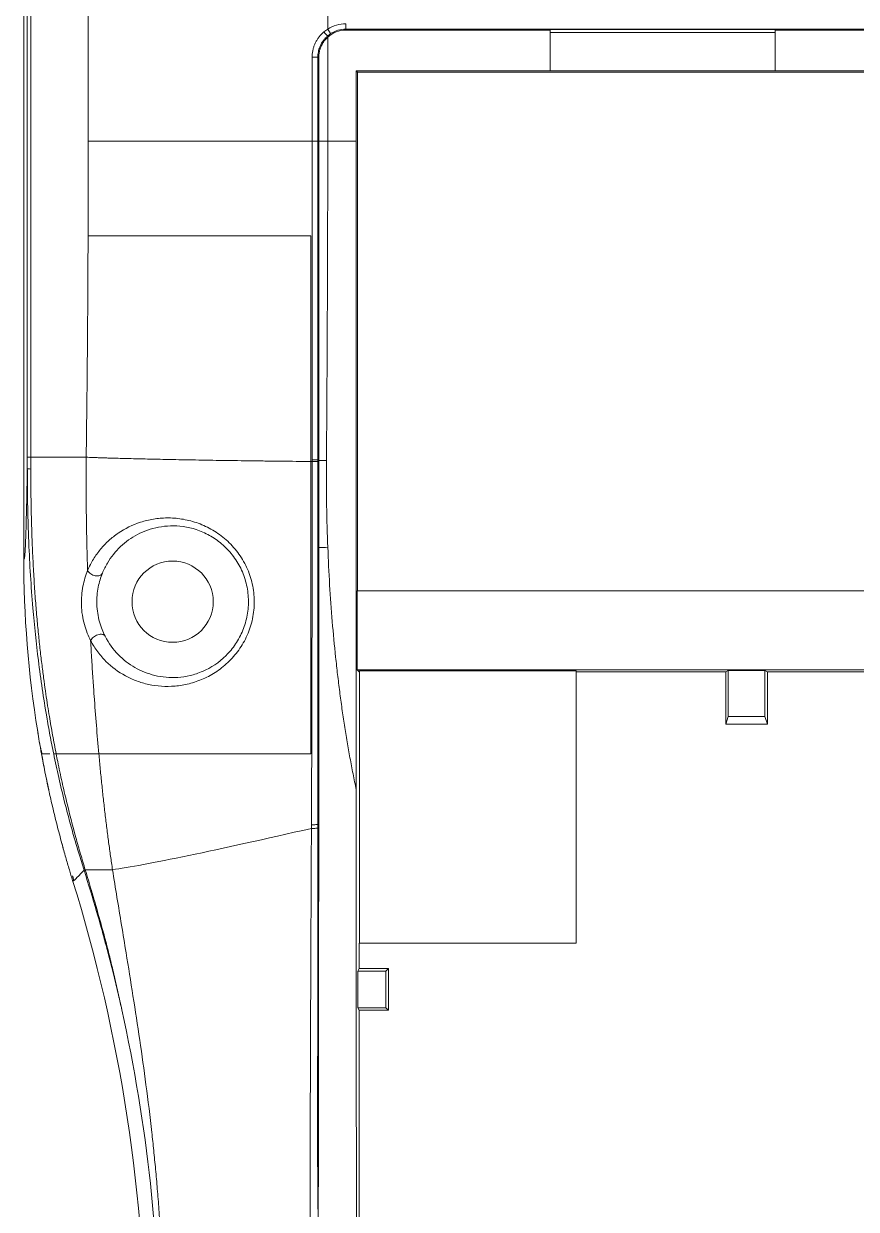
# Model space of a CAD drawing. Header units: millimetres. Extents: x -2408 to -1447, y -915 to -594.
# Drawn here: x -2148.19 to -2117.44, y -779.26 to -735.5 of the extents above; entities that cross this region are included whole.
import ezdxf

# ---------------------------------------------------------------- set-up
doc = ezdxf.new("R2010")
doc.units = ezdxf.units.MM
doc.layers.add('4', color=7, linetype='CONTINUOUS', true_color=0xffffff)

msp = doc.modelspace()

# ---------------------------------------------------------------- linework, layer by layer
at = {"layer": '4', "color": 7, "linetype": 'Continuous', "lineweight": 5}
for p, q in [((-2148.191, -739.832, 35), (-2148.191, -686.697, 35)), ((-2148.057, -739.832, 35), (-2148.057, -686.815, 35)), ((-2145.806, -739.832, 35), (-2145.806, -705.732, 35)), ((-2136.962, -735.693, 35), (-2136.962, -718.158, 35)), ((-2136.962, -735.693, 35), (-2136.854, -735.861, 35)), ((-2136.291, -735.495, 35), (-2136.291, -735.695, 35)), ((-2085.091, -735.695, 35), (-2136.291, -735.695, 35)), ((-2136.291, -735.695, 35), (-2136.291, -735.732, 35)), ((-2136.962, -739.832, 35), (-2136.962, -735.991, 35)), ((-2128.75, -735.732, 35), (-2136.291, -735.732, 35)), ((-2128.741, -735.714, 35), (-2128.75, -735.732, 35)), ((-2128.75, -737.232, 35), (-2128.75, -735.732, 35)), ((-2120.432, -735.814, 35), (-2128.75, -735.814, 35)), ((-2120.441, -735.714, 35), (-2128.741, -735.714, 35)), ((-2120.432, -735.732, 35), (-2120.441, -735.714, 35)), ((-2120.17, -735.732, 35), (-2120.432, -735.732, 35)), ((-2120.432, -735.732, 35), (-2120.432, -737.232, 35)), ((-2101.212, -735.732, 35), (-2120.17, -735.732, 35)), ((-2137.539, -739.832, 35), (-2137.539, -736.732, 35)), ((-2137.327, -736.732, 35), (-2137.291, -736.732, 35)), ((-2137.327, -739.832, 35), (-2137.327, -736.732, 35)), ((-2137.291, -739.832, 35), (-2137.291, -736.732, 35)), ((-2135.914, -739.832, 35), (-2135.914, -737.232, 35)), ((-2135.914, -737.232, 35), (-2135.865, -737.281, 35)), ((-2135.914, -737.232, 35), (-2128.75, -737.232, 35)), ((-2135.865, -737.281, 35), (-2135.865, -756.432, 35)), ((-2085.517, -737.281, 35), (-2135.865, -737.281, 35)), ((-2128.756, -737.238, 35), (-2128.75, -737.232, 35)), ((-2120.426, -737.238, 35), (-2128.756, -737.238, 35)), ((-2120.432, -737.232, 35), (-2100.85, -737.232, 35)), ((-2120.432, -737.232, 35), (-2120.426, -737.238, 35)), ((-2148.191, -743.332, 35), (-2148.191, -739.832, 35)), ((-2148.057, -739.832, 35), (-2148.057, -739.832, 35)), ((-2148.057, -743.332, 35), (-2148.057, -739.832, 35)), ((-2147.928, -739.832, 35), (-2147.928, -739.832, 35)), ((-2145.806, -739.832, 35), (-2137.539, -739.832, 35)), ((-2137.539, -739.832, 35), (-2137.327, -739.832, 35)), ((-2137.327, -739.832, 35), (-2137.291, -739.832, 35)), ((-2137.291, -739.832, 35), (-2136.962, -739.832, 35)), ((-2135.914, -739.832, 35), (-2136.962, -739.832, 35)), ((-2148.191, -755.179, 35), (-2148.191, -743.332, 35)), ((-2137.327, -751.598, 35), (-2137.291, -751.622, 35)), ((-2135.879, -759.344, 35), (-2135.879, -756.432, 35)), ((-2085.503, -756.432, 35), (-2135.879, -756.432, 35)), ((-2135.879, -759.344, 35), (-2085.503, -759.344, 35)), ((-2135.795, -759.428, 35), (-2135.879, -759.344, 35)), ((-2135.795, -769.432, 35), (-2135.795, -759.428, 35)), ((-2135.795, -759.428, 35), (-2135.791, -759.428, 35)), ((-2135.791, -759.428, 35), (-2135.791, -759.379, 35)), ((-2127.791, -759.379, 35), (-2135.791, -759.379, 35)), ((-2127.791, -759.417, 35), (-2127.791, -759.379, 35)), ((-2127.791, -759.417, 35), (-2127.791, -769.432, 35)), ((-2122.261, -759.417, 35), (-2127.791, -759.417, 35)), ((-2122.261, -759.417, 35), (-2122.169, -759.371, 35)), ((-2122.261, -759.417, 35), (-2122.261, -761.35, 35)), ((-2122.169, -759.371, 35), (-2122.169, -761.072, 35)), ((-2122.169, -759.371, 35), (-2120.813, -759.371, 35)), ((-2120.721, -759.417, 35), (-2120.813, -759.371, 35)), ((-2120.813, -761.072, 35), (-2120.813, -759.371, 35)), ((-2120.721, -759.417, 35), (-2120.721, -761.35, 35)), ((-2116.691, -759.417, 35), (-2120.721, -759.417, 35)), ((-2122.261, -761.35, 35), (-2122.169, -761.072, 35)), ((-2122.169, -761.072, 35), (-2120.813, -761.072, 35)), ((-2120.721, -761.35, 35), (-2120.813, -761.072, 35)), ((-2122.261, -761.35, 35), (-2120.721, -761.35, 35)), ((-2137.328, -765.05, 35), (-2137.294, -765.056, 35)), ((-2135.806, -770.372, 35), (-2135.806, -769.432, 35)), ((-2135.806, -769.432, 35), (-2127.791, -769.432, 35)), ((-2135.806, -770.372, 35), (-2135.852, -770.465, 35)), ((-2134.813, -770.465, 35), (-2135.852, -770.465, 35)), ((-2135.852, -771.82, 35), (-2135.852, -770.465, 35)), ((-2135.806, -770.372, 35), (-2134.721, -770.372, 35)), ((-2134.721, -770.372, 35), (-2134.813, -770.465, 35)), ((-2134.813, -771.82, 35), (-2134.813, -770.465, 35)), ((-2134.721, -771.913, 35), (-2134.721, -770.372, 35)), ((-2135.852, -771.82, 35), (-2134.813, -771.82, 35)), ((-2135.806, -771.913, 35), (-2135.852, -771.82, 35)), ((-2135.806, -796.172, 35), (-2135.806, -771.913, 35)), ((-2135.806, -771.913, 35), (-2134.721, -771.913, 35)), ((-2134.721, -771.913, 35), (-2134.813, -771.82, 35))]:
    msp.add_line(p, q, dxfattribs=at)
at = {"layer": '4', "color": 7, "linetype": 'Continuous', "lineweight": 5, "extrusion": (0, 0, -1)}
msp.add_circle((2142.691, -756.832, -35), 1.5, dxfattribs=at)
for centre, radius, start, end in [((2136.291, -736.732, -35), 1.237, 57.1289, 90), ((2136.291, -736.732, -35), 1.037, 57.1289, 90), ((2203.259, -784.832, -35), 59.568, 162.70001, 180)]:
    msp.add_arc(centre, radius, start, end, dxfattribs=at)
at = {"layer": '4', "color": 7, "linetype": 'Continuous', "lineweight": 5}
msp.add_arc((-2136.291, -736.732, 35), 1, 90, 132.1608, dxfattribs=at)
for centre, major_axis, ratio, start_param, end_param in [((-2137.1, -735.797, 35), (-0.131, 0.151), 0.01066, 1.561558, 3.124136), ((-2137.527, -736.732, 35), (-0.2, 0), 0.000004, 1.513075, 3.119496), ((-2137.527, -751.598, 35), (-0.2, 0), 0.01568, 1.518088, 3.124137), ((-2145.057, -751.918, 35), (-3, 0.001), 0.01904, 0.017456, 0.294921), ((-2135.707, -764.422, 35), (-9.727, -2.321), 0.033209, 0.322254, 1.370735), ((-2137.528, -765.185, 35), (-0.2, 0), 0.079184, 1.383967, 3.124072), ((-2137.528, -765.05, 35), (-0.2, 0), 0.077605, 1.386932, 3.124091)]:
    msp.add_ellipse(centre, major_axis=major_axis, ratio=ratio, start_param=start_param, end_param=end_param, dxfattribs=at)
for points, degree in [([(-2147.928, -739.832, 35), (-2147.928, -722.16, 35), (-2147.928, -704.487, 35), (-2147.928, -686.815, 35)], 3), ([(-2137.103, -735.797, 35), (-2137.081, -735.778, 35), (-2137.035, -735.742, 35), (-2136.987, -735.709, 35), (-2136.962, -735.693, 35)], 3), ([(-2137.539, -736.732, 35), (-2137.539, -736.693, 35), (-2137.535, -736.614, 35), (-2137.518, -736.499, 35), (-2137.49, -736.384, 35), (-2137.45, -736.272, 35), (-2137.4, -736.164, 35), (-2137.34, -736.062, 35), (-2137.27, -735.966, 35), (-2137.191, -735.877, 35), (-2137.133, -735.823, 35), (-2137.103, -735.797, 35)], 3), ([(-2137.327, -736.732, 35), (-2137.327, -736.699, 35), (-2137.324, -736.633, 35), (-2137.31, -736.536, 35), (-2137.287, -736.44, 35), (-2137.255, -736.347, 35), (-2137.214, -736.256, 35), (-2137.164, -736.17, 35), (-2137.106, -736.09, 35), (-2137.042, -736.015, 35), (-2136.994, -735.97, 35), (-2136.969, -735.948, 35)], 3), ([(-2136.962, -735.991, 35), (-2136.997, -736.023, 35), (-2137.061, -736.089, 35), (-2137.142, -736.201, 35), (-2137.207, -736.324, 35), (-2137.255, -736.455, 35), (-2137.284, -736.591, 35), (-2137.291, -736.684, 35), (-2137.291, -736.732, 35)], 3), ([(-2136.969, -735.948, 35), (-2136.977, -735.96, 35), (-2136.985, -735.978, 35), (-2136.969, -735.98, 35), (-2136.965, -735.988, 35), (-2136.962, -735.991, 35)], 3), ([(-2136.969, -735.948, 35), (-2136.951, -735.933, 35), (-2136.913, -735.902, 35), (-2136.874, -735.874, 35), (-2136.854, -735.861, 35)], 3), ([(-2147.928, -743.332, 35), (-2147.928, -742.165, 35), (-2147.928, -740.999, 35), (-2147.928, -739.832, 35)], 3), ([(-2137.538, -751.601, 35), (-2137.538, -750.282, 35), (-2137.539, -747.651, 35), (-2137.539, -743.72, 35), (-2137.539, -741.125, 35), (-2137.539, -739.832, 35)], 3), ([(-2137.327, -751.598, 35), (-2137.327, -750.279, 35), (-2137.327, -747.649, 35), (-2137.327, -743.719, 35), (-2137.327, -741.124, 35), (-2137.327, -739.832, 35)], 3), ([(-2137.291, -739.832, 35), (-2137.291, -743.762, 35), (-2137.291, -747.692, 35), (-2137.291, -751.622, 35)], 3), ([(-2137.01, -751.624, 35), (-2136.999, -750.314, 35), (-2136.983, -747.694, 35), (-2136.966, -743.763, 35), (-2136.962, -741.143, 35), (-2136.962, -739.832, 35)], 3), ([(-2135.91, -763.774, 35), (-2135.913, -755.795, 35), (-2135.914, -747.815, 35), (-2135.914, -739.832, 35)], 3), ([(-2148.057, -751.501, 35), (-2148.057, -748.778, 35), (-2148.057, -746.055, 35), (-2148.057, -743.332, 35)], 3), ([(-2147.928, -743.332, 35), (-2147.928, -746.055, 35), (-2147.928, -748.778, 35), (-2147.928, -751.501, 35)], 3), ([(-2137.591, -743.332, 35), (-2137.591, -746.107, 35), (-2137.591, -748.882, 35), (-2137.591, -751.657, 35)], 3), ([(-2148.057, -751.501, 35), (-2148.052, -751.501, 35), (-2148.008, -751.501, 35), (-2147.928, -751.501, 35)], 3), ([(-2148.057, -751.918, 35), (-2148.057, -751.849, 35), (-2148.057, -751.71, 35), (-2148.057, -751.57, 35), (-2148.057, -751.501, 35)], 3), ([(-2147.928, -751.501, 35), (-2147.402, -751.501, 35), (-2146.716, -751.501, 35), (-2145.881, -751.501, 35)], 3), ([(-2147.928, -751.934, 35), (-2147.928, -751.79, 35), (-2147.928, -751.645, 35), (-2147.928, -751.501, 35)], 3), ([(-2137.538, -751.657, 35), (-2137.538, -751.638, 35), (-2137.538, -751.62, 35), (-2137.538, -751.601, 35)], 3), ([(-2137.328, -765.05, 35), (-2137.328, -764.589, 35), (-2137.327, -763.628, 35), (-2137.327, -762.072, 35), (-2137.327, -760.359, 35), (-2137.327, -758.442, 35), (-2137.327, -756.355, 35), (-2137.327, -754.125, 35), (-2137.327, -752.5, 35), (-2137.327, -751.654, 35)], 3), ([(-2137.327, -751.654, 35), (-2137.327, -751.635, 35), (-2137.327, -751.617, 35), (-2137.327, -751.598, 35)], 3), ([(-2136.96, -754.825, 35), (-2136.98, -754.334, 35), (-2137.008, -753.292, 35), (-2137.015, -752.196, 35), (-2137.01, -751.624, 35)], 3), ([(-2148.057, -751.918, 35), (-2148.064, -752.317, 35), (-2148.078, -753.054, 35), (-2148.1, -753.974, 35), (-2148.122, -754.671, 35), (-2148.145, -755.121, 35), (-2148.168, -755.307, 35), (-2148.183, -755.25, 35), (-2148.191, -755.179, 35)], 3), ([(-2136.96, -754.825, 35), (-2137.071, -754.828, 35), (-2137.181, -754.83, 35), (-2137.291, -754.832, 35)], 3), ([(-2148.191, -755.179, 35), (-2148.191, -757.34, 35), (-2148.02, -759.488, 35), (-2147.675, -761.622, 35)], 3), ([(-2147.676, -761.599, 35), (-2147.617, -762.06, 35), (-2147.512, -762.446, 35)], 2), ([(-2147.267, -763.775, 35), (-2147.363, -763.334, 35), (-2147.452, -762.891, 35), (-2147.533, -762.447, 35)], 3), ([(-2146.993, -762.447, 35), (-2147.036, -762.447, 35), (-2147.067, -762.447, 35), (-2147.084, -762.447, 35)], 3), ([(-2145.416, -762.447, 35), (-2146.044, -762.447, 35), (-2146.572, -762.447, 35), (-2146.993, -762.447, 35)], 3), ([(-2135.904, -779.706, 35), (-2135.905, -777.937, 35), (-2135.907, -774.397, 35), (-2135.909, -769.086, 35), (-2135.91, -765.545, 35), (-2135.91, -763.774, 35)], 3), ([(-2137.565, -765.2, 35), (-2137.565, -765.178, 35), (-2137.564, -765.133, 35), (-2137.564, -765.087, 35), (-2137.564, -765.065, 35)], 3), ([(-2137.329, -765.337, 35), (-2137.329, -765.187, 35)], 1), ([(-2137.328, -765.185, 35), (-2137.328, -765.162, 35), (-2137.328, -765.117, 35), (-2137.328, -765.072, 35), (-2137.328, -765.05, 35)], 3), ([(-2137.294, -765.056, 35), (-2137.294, -765.667, 35), (-2137.296, -766.885, 35), (-2137.298, -768.711, 35), (-2137.3, -770.536, 35), (-2137.302, -772.365, 35), (-2137.305, -774.199, 35), (-2137.307, -776.035, 35), (-2137.309, -777.873, 35), (-2137.31, -779.094, 35), (-2137.31, -779.706, 35)], 3), ([(-2146.739, -765.91, 35), (-2146.762, -765.828, 35), (-2146.785, -765.744, 35), (-2146.807, -765.661, 35)], 3), ([(-2145.962, -766.745, 35), (-2145.951, -766.741, 35), (-2145.936, -766.736, 35), (-2145.918, -766.73, 35)], 3), ([(-2145.918, -766.73, 35), (-2145.643, -766.729, 35), (-2145.305, -766.728, 35), (-2144.909, -766.726, 35)], 3), ([(-2146.388, -766.95, 35), (-2146.34, -767.122, 35)], 1), ([(-2143.157, -784.802, 35), (-2143.16, -780.467, 35), (-2143.633, -776.132, 35), (-2144.566, -771.898, 35)], 3)]:
    msp.add_open_spline(points, degree=degree, dxfattribs=at)
for points, knots in [([(-2145.813, -743.332, 35), (-2145.811, -742.749, 35), (-2145.807, -741.582, 35), (-2145.807, -740.415, 35), (-2145.806, -739.832, 35)], [0, 0, 0, 0, 0.500043, 1, 1, 1, 1]), ([(-2145.881, -751.501, 35), (-2145.873, -750.823, 35), (-2145.856, -749.466, 35), (-2145.837, -747.427, 35), (-2145.822, -745.382, 35), (-2145.816, -744.016, 35), (-2145.813, -743.332, 35)], [0, 0, 0, 0, 0.248902, 0.498532, 0.748896, 1, 1, 1, 1]), ([(-2145.813, -743.332, 35), (-2145.412, -743.332, 35), (-2144.922, -743.332, 35), (-2144.059, -743.332, 35), (-2143.748, -743.332, 35), (-2143.095, -743.332, 35), (-2142.753, -743.332, 35), (-2142.04, -743.332, 35), (-2141.669, -743.332, 35), (-2140.895, -743.332, 35), (-2140.495, -743.332, 35), (-2139.284, -743.332, 35), (-2138.45, -743.332, 35), (-2137.591, -743.332, 35)], [0, 0, 0, 0, 0.25, 0.25, 0.375, 0.375, 0.5, 0.5, 0.625, 0.625, 0.75, 0.75, 1, 1, 1, 1]), ([(-2145.831, -755.683, 35), (-2145.837, -755.493, 35), (-2145.849, -755.096, 35), (-2145.864, -754.475, 35), (-2145.876, -753.803, 35), (-2145.883, -753.08, 35), (-2145.885, -752.308, 35), (-2145.881, -751.775, 35), (-2145.879, -751.501, 35)], [0, 0, 0, 0, 0.136551, 0.285148, 0.445793, 0.618484, 0.803221, 1, 1, 1, 1]), ([(-2137.591, -751.657, 35), (-2137.591, -753.456, 35), (-2137.591, -755.255, 35), (-2137.591, -758.852, 35), (-2137.591, -760.65, 35), (-2137.591, -762.447, 35)], [0, 0, 0, 0, 0.5, 0.5, 1, 1, 1, 1]), ([(-2137.564, -765.065, 35), (-2137.563, -764.782, 35), (-2137.56, -764.211, 35), (-2137.557, -763.342, 35), (-2137.553, -762.251, 35), (-2137.549, -760.935, 35), (-2137.544, -758.712, 35), (-2137.54, -756.312, 35), (-2137.538, -753.731, 35), (-2137.538, -752.352, 35), (-2137.538, -751.657, 35)], [0, 0, 0, 0, 0.063312, 0.128162, 0.194547, 0.307681, 0.422802, 0.691789, 0.844541, 1, 1, 1, 1]), ([(-2137.291, -751.622, 35), (-2137.291, -752.045, 35), (-2137.291, -752.469, 35), (-2137.291, -753.216, 35), (-2137.291, -753.539, 35), (-2137.291, -754.185, 35), (-2137.291, -754.509, 35), (-2137.291, -754.832, 35)], [0, 0, 0, 0, 0.395649, 0.395649, 0.697824, 0.697824, 1, 1, 1, 1]), ([(-2147.084, -762.447, 35), (-2147.131, -762.216, 35), (-2147.222, -761.761, 35), (-2147.426, -760.617, 35), (-2147.657, -759.056, 35), (-2147.839, -757.313, 35), (-2147.945, -755.861, 35), (-2147.997, -754.836, 35), (-2148.027, -753.986, 35), (-2148.044, -753.308, 35), (-2148.055, -752.617, 35), (-2148.056, -752.153, 35), (-2148.057, -751.918, 35)], [0, 0, 0, 0, 0.066712, 0.131423, 0.329208, 0.51351, 0.627717, 0.741383, 0.804372, 0.868428, 0.933609, 1, 1, 1, 1]), ([(-2146.993, -762.447, 35), (-2147.037, -762.217, 35), (-2147.125, -761.758, 35), (-2147.227, -761.167, 35), (-2147.309, -760.66, 35), (-2147.374, -760.227, 35), (-2147.442, -759.754, 35), (-2147.509, -759.24, 35), (-2147.575, -758.687, 35), (-2147.64, -758.093, 35), (-2147.701, -757.46, 35), (-2147.757, -756.788, 35), (-2147.807, -756.075, 35), (-2147.849, -755.323, 35), (-2147.884, -754.531, 35), (-2147.909, -753.7, 35), (-2147.925, -752.83, 35), (-2147.927, -752.237, 35), (-2147.928, -751.934, 35)], [0, 0, 0, 0, 0.06634, 0.132661, 0.170367, 0.211839, 0.257074, 0.306065, 0.358797, 0.415248, 0.475403, 0.53926, 0.606816, 0.67807, 0.753019, 0.831661, 0.91399, 1, 1, 1, 1]), ([(-2145.719, -758.269, 35), (-2145.64, -758.421, 35), (-2145.552, -758.557, 35), (-2145.363, -758.812, 35), (-2145.261, -758.928, 35), (-2144.939, -759.247, 35), (-2144.701, -759.424, 35), (-2144.304, -759.639, 35), (-2144.165, -759.703, 35), (-2143.879, -759.809, 35), (-2143.731, -759.853, 35), (-2143.425, -759.919, 35), (-2143.267, -759.942, 35), (-2142.941, -759.963, 35), (-2142.772, -759.962, 35), (-2142.43, -759.932, 35), (-2142.257, -759.904, 35), (-2141.91, -759.816, 35), (-2141.734, -759.756, 35), (-2141.389, -759.604, 35), (-2141.222, -759.512, 35), (-2140.899, -759.295, 35), (-2140.743, -759.169, 35), (-2140.452, -758.881, 35), (-2140.321, -758.724, 35), (-2140.088, -758.38, 35), (-2139.986, -758.192, 35), (-2139.824, -757.799, 35), (-2139.764, -757.596, 35), (-2139.686, -757.173, 35), (-2139.67, -756.954, 35), (-2139.684, -756.52, 35), (-2139.715, -756.304, 35), (-2139.822, -755.884, 35), (-2139.897, -755.683, 35), (-2140.088, -755.299, 35), (-2140.205, -755.116, 35), (-2140.467, -754.785, 35), (-2140.614, -754.634, 35), (-2140.933, -754.365, 35), (-2141.101, -754.25, 35), (-2141.45, -754.055, 35), (-2141.633, -753.975, 35), (-2141.997, -753.852, 35), (-2142.179, -753.808, 35), (-2142.542, -753.751, 35), (-2142.721, -753.739, 35), (-2143.068, -753.742, 35), (-2143.236, -753.757, 35), (-2143.563, -753.811, 35), (-2143.723, -753.85, 35), (-2144.176, -753.996, 35), (-2144.448, -754.132, 35), (-2144.82, -754.384, 35), (-2144.937, -754.477, 35), (-2145.156, -754.675, 35), (-2145.258, -754.781, 35), (-2145.447, -755.009, 35), (-2145.535, -755.13, 35), (-2145.695, -755.391, 35), (-2145.767, -755.532, 35), (-2145.831, -755.683, 35)], [0, 0, 0, 0, 0.03125, 0.03125, 0.0625, 0.0625, 0.125, 0.125, 0.15625, 0.15625, 0.1875, 0.1875, 0.21875, 0.21875, 0.25, 0.25, 0.28125, 0.28125, 0.3125, 0.3125, 0.34375, 0.34375, 0.375, 0.375, 0.40625, 0.40625, 0.4375, 0.4375, 0.46875, 0.46875, 0.5, 0.5, 0.53125, 0.53125, 0.5625, 0.5625, 0.59375, 0.59375, 0.625, 0.625, 0.65625, 0.65625, 0.6875, 0.6875, 0.71875, 0.71875, 0.75, 0.75, 0.78125, 0.78125, 0.8125, 0.8125, 0.875, 0.875, 0.90625, 0.90625, 0.9375, 0.9375, 0.96875, 0.96875, 1, 1, 1, 1]), ([(-2145.286, -755.781, 35), (-2145.232, -755.647, 35), (-2145.169, -755.522, 35), (-2145.033, -755.292, 35), (-2144.958, -755.185, 35), (-2144.717, -754.882, 35), (-2144.53, -754.705, 35), (-2144.108, -754.403, 35), (-2143.875, -754.28, 35), (-2143.486, -754.144, 35), (-2143.349, -754.107, 35), (-2143.066, -754.054, 35), (-2142.92, -754.037, 35), (-2142.466, -754.025, 35), (-2142.14, -754.066, 35), (-2141.655, -754.225, 35), (-2141.491, -754.296, 35), (-2141.177, -754.47, 35), (-2141.026, -754.573, 35), (-2140.738, -754.816, 35), (-2140.605, -754.954, 35), (-2140.369, -755.256, 35), (-2140.263, -755.423, 35), (-2140.091, -755.774, 35), (-2140.024, -755.958, 35), (-2139.927, -756.341, 35), (-2139.899, -756.539, 35), (-2139.886, -756.935, 35), (-2139.9, -757.135, 35), (-2139.97, -757.52, 35), (-2140.024, -757.706, 35), (-2140.169, -758.064, 35), (-2140.261, -758.236, 35), (-2140.47, -758.548, 35), (-2140.588, -758.69, 35), (-2140.981, -759.08, 35), (-2141.274, -759.27, 35), (-2141.735, -759.469, 35), (-2141.89, -759.52, 35), (-2142.196, -759.592, 35), (-2142.347, -759.615, 35), (-2142.646, -759.636, 35), (-2142.793, -759.634, 35), (-2143.076, -759.609, 35), (-2143.212, -759.587, 35), (-2143.476, -759.523, 35), (-2143.603, -759.483, 35), (-2143.849, -759.385, 35), (-2143.969, -759.327, 35), (-2144.309, -759.132, 35), (-2144.513, -758.975, 35), (-2144.881, -758.597, 35), (-2145.046, -758.376, 35), (-2145.184, -758.107, 35)], [0, 0, 0, 0, 0.03125, 0.03125, 0.0625, 0.0625, 0.125, 0.125, 0.1875, 0.1875, 0.21875, 0.21875, 0.25, 0.25, 0.3125, 0.3125, 0.34375, 0.34375, 0.375, 0.375, 0.40625, 0.40625, 0.4375, 0.4375, 0.46875, 0.46875, 0.5, 0.5, 0.53125, 0.53125, 0.5625, 0.5625, 0.59375, 0.59375, 0.625, 0.625, 0.6875, 0.6875, 0.71875, 0.71875, 0.75, 0.75, 0.78125, 0.78125, 0.8125, 0.8125, 0.84375, 0.84375, 0.875, 0.875, 0.9375, 0.9375, 1, 1, 1, 1]), ([(-2137.291, -754.832, 35), (-2137.291, -755.972, 35), (-2137.291, -757.112, 35), (-2137.291, -759.386, 35), (-2137.292, -760.521, 35), (-2137.292, -762.789, 35), (-2137.293, -763.922, 35), (-2137.294, -765.056, 35)], [0, 0, 0, 0, 0.334472, 0.334472, 0.667232, 0.667232, 1, 1, 1, 1]), ([(-2135.91, -763.774, 35), (-2135.95, -763.58, 35), (-2136.031, -763.19, 35), (-2136.142, -762.599, 35), (-2136.247, -762, 35), (-2136.345, -761.392, 35), (-2136.437, -760.776, 35), (-2136.522, -760.151, 35), (-2136.6, -759.518, 35), (-2136.697, -758.656, 35), (-2136.8, -757.555, 35), (-2136.898, -756.204, 35), (-2136.939, -755.289, 35), (-2136.96, -754.825, 35)], [0, 0, 0, 0, 0.065848, 0.132484, 0.199919, 0.268165, 0.337233, 0.407135, 0.47788, 0.549478, 0.695469, 0.845618, 1, 1, 1, 1]), ([(-2145.831, -755.683, 35), (-2145.902, -755.858, 35), (-2145.962, -756.05, 35), (-2146.024, -756.371, 35), (-2146.04, -756.481, 35), (-2146.06, -756.713, 35), (-2146.063, -756.835, 35), (-2146.055, -757.08, 35), (-2146.044, -757.202, 35), (-2146.006, -757.445, 35), (-2145.981, -757.561, 35), (-2145.92, -757.784, 35), (-2145.884, -757.89, 35), (-2145.806, -758.088, 35), (-2145.764, -758.181, 35), (-2145.719, -758.269, 35)], [0, 0, 0, 0, 0.25, 0.25, 0.375, 0.375, 0.5, 0.5, 0.625, 0.625, 0.75, 0.75, 0.875, 0.875, 1, 1, 1, 1]), ([(-2145.831, -755.683, 35), (-2145.808, -755.727, 35), (-2145.768, -755.77, 35), (-2145.667, -755.838, 35), (-2145.606, -755.862, 35), (-2145.486, -755.884, 35), (-2145.427, -755.88, 35), (-2145.335, -755.848, 35), (-2145.301, -755.818, 35), (-2145.286, -755.781, 35)], [0, 0, 0, 0, 0.25, 0.25, 0.5, 0.5, 0.75, 0.75, 1, 1, 1, 1]), ([(-2145.184, -758.107, 35), (-2145.224, -758.029, 35), (-2145.261, -757.947, 35), (-2145.33, -757.771, 35), (-2145.363, -757.676, 35), (-2145.418, -757.475, 35), (-2145.441, -757.37, 35), (-2145.475, -757.148, 35), (-2145.486, -757.036, 35), (-2145.493, -756.813, 35), (-2145.49, -756.701, 35), (-2145.472, -756.491, 35), (-2145.458, -756.391, 35), (-2145.401, -756.102, 35), (-2145.348, -755.934, 35), (-2145.286, -755.781, 35)], [0, 0, 0, 0, 0.125, 0.125, 0.25, 0.25, 0.375, 0.375, 0.5, 0.5, 0.625, 0.625, 0.75, 0.75, 1, 1, 1, 1]), ([(-2145.184, -758.107, 35), (-2145.201, -758.073, 35), (-2145.237, -758.049, 35), (-2145.333, -758.029, 35), (-2145.393, -758.033, 35), (-2145.512, -758.069, 35), (-2145.571, -758.101, 35), (-2145.666, -758.179, 35), (-2145.702, -758.225, 35), (-2145.719, -758.269, 35)], [0, 0, 0, 0, 0.25, 0.25, 0.5, 0.5, 0.75, 0.75, 1, 1, 1, 1]), ([(-2145.416, -762.447, 35), (-2145.447, -762.098, 35), (-2145.51, -761.392, 35), (-2145.58, -760.462, 35), (-2145.636, -759.654, 35), (-2145.679, -758.97, 35), (-2145.706, -758.505, 35), (-2145.719, -758.269, 35)], [0, 0, 0, 0, 0.251949, 0.510409, 0.668045, 0.831239, 1, 1, 1, 1]), ([(-2147.533, -762.447, 35), (-2147.561, -762.295, 35), (-2147.61, -762.02, 35), (-2147.655, -761.745, 35), (-2147.675, -761.622, 35)], [0, 0, 0, 0, 0.554224, 1, 1, 1, 1]), ([(-2146.385, -767.118, 35), (-2146.425, -766.987, 35), (-2146.511, -766.705, 35), (-2146.644, -766.253, 35), (-2146.797, -765.704, 35), (-2146.962, -765.078, 35), (-2147.117, -764.442, 35), (-2147.274, -763.753, 35), (-2147.391, -763.195, 35), (-2147.482, -762.726, 35), (-2147.517, -762.537, 35), (-2147.533, -762.447, 35)], [0, 0, 0, 0, 0.085409, 0.183407, 0.293997, 0.440534, 0.587024, 0.702246, 0.880486, 0.942767, 1, 1, 1, 1]), ([(-2147.223, -762.447, 35), (-2147.303, -762.447, 35), (-2147.366, -762.447, 35), (-2147.48, -762.447, 35), (-2147.519, -762.447, 35), (-2147.53, -762.447, 35)], [0, 0, 0, 0, 0.428464, 0.428464, 1, 1, 1, 1]), ([(-2145.962, -766.745, 35), (-2146.028, -766.533, 35), (-2146.153, -766.137, 35), (-2146.335, -765.518, 35), (-2146.509, -764.892, 35), (-2146.701, -764.151, 35), (-2146.896, -763.337, 35), (-2147.023, -762.74, 35), (-2147.084, -762.447, 35)], [0, 0, 0, 0, 0.149908, 0.280824, 0.435148, 0.588428, 0.797755, 1, 1, 1, 1]), ([(-2145.918, -766.73, 35), (-2145.977, -766.536, 35), (-2146.097, -766.138, 35), (-2146.334, -765.3, 35), (-2146.562, -764.416, 35), (-2146.778, -763.482, 35), (-2146.904, -762.893, 35), (-2146.974, -762.543, 35), (-2146.993, -762.447, 35)], [0, 0, 0, 0, 0.13803, 0.282294, 0.590979, 0.757667, 0.933715, 1, 1, 1, 1]), ([(-2137.591, -762.447, 35), (-2138.442, -762.447, 35), (-2139.26, -762.447, 35), (-2140.44, -762.447, 35), (-2140.828, -762.447, 35), (-2141.571, -762.447, 35), (-2141.926, -762.447, 35), (-2142.605, -762.447, 35), (-2142.928, -762.447, 35), (-2143.541, -762.447, 35), (-2143.832, -762.447, 35), (-2144.627, -762.447, 35), (-2145.068, -762.447, 35), (-2145.416, -762.447, 35)], [0, 0, 0, 0, 0.25, 0.25, 0.375, 0.375, 0.5, 0.5, 0.625, 0.625, 0.75, 0.75, 1, 1, 1, 1]), ([(-2144.909, -766.726, 35), (-2144.934, -766.56, 35), (-2144.984, -766.225, 35), (-2145.054, -765.715, 35), (-2145.121, -765.195, 35), (-2145.186, -764.665, 35), (-2145.248, -764.125, 35), (-2145.307, -763.575, 35), (-2145.363, -763.015, 35), (-2145.398, -762.637, 35), (-2145.416, -762.447, 35)], [0, 0, 0, 0, 0.118502, 0.238826, 0.360992, 0.485017, 0.610918, 0.738707, 0.868398, 1, 1, 1, 1]), ([(-2137.617, -779.936, 35), (-2137.616, -779.467, 35), (-2137.614, -778.486, 35), (-2137.61, -776.638, 35), (-2137.604, -774.692, 35), (-2137.597, -772.565, 35), (-2137.59, -770.87, 35), (-2137.584, -769.357, 35), (-2137.578, -768.024, 35), (-2137.572, -766.656, 35), (-2137.567, -765.672, 35), (-2137.565, -765.2, 35)], [0, 0, 0, 0, 0.095356, 0.19945, 0.37625, 0.491844, 0.632783, 0.721617, 0.799941, 0.904161, 1, 1, 1, 1]), ([(-2137.333, -778.271, 35), (-2137.333, -778.104, 35), (-2137.334, -777.583, 35), (-2137.337, -776.772, 35), (-2137.335, -775.847, 35), (-2137.335, -775, 35), (-2137.334, -774.168, 35), (-2137.334, -773.34, 35), (-2137.333, -772.514, 35), (-2137.333, -771.688, 35), (-2137.332, -770.877, 35), (-2137.332, -770.102, 35), (-2137.331, -769.281, 35), (-2137.331, -768.246, 35), (-2137.33, -766.905, 35), (-2137.329, -765.884, 35), (-2137.329, -765.337, 35)], [0, 0, 0, 0, 0.038918, 0.121036, 0.188217, 0.25351, 0.317515, 0.381481, 0.445445, 0.509407, 0.573137, 0.633403, 0.689285, 0.763645, 0.873377, 1, 1, 1, 1]), ([(-2137.33, -779.261, 35), (-2137.33, -779.227, 35), (-2137.33, -778.949, 35), (-2137.33, -778.463, 35), (-2137.33, -777.838, 35), (-2137.33, -777.255, 35), (-2137.33, -776.699, 35), (-2137.33, -776.152, 35), (-2137.33, -775.598, 35), (-2137.329, -775.015, 35), (-2137.329, -774.384, 35), (-2137.329, -773.686, 35), (-2137.329, -772.893, 35), (-2137.329, -772.024, 35), (-2137.329, -771.098, 35), (-2137.328, -770.098, 35), (-2137.328, -769.018, 35), (-2137.328, -767.848, 35), (-2137.328, -766.584, 35), (-2137.328, -765.664, 35), (-2137.328, -765.185, 35)], [0, 0, 0, 0, 0.008278, 0.066615, 0.124951, 0.183288, 0.241625, 0.299961, 0.358298, 0.416634, 0.474971, 0.533307, 0.591644, 0.649981, 0.708317, 0.766654, 0.82499, 0.883327, 0.941663, 1, 1, 1, 1]), ([(-2145.961, -766.745, 35), (-2145.982, -766.767, 35), (-2146.024, -766.81, 35), (-2146.08, -766.869, 35), (-2146.133, -766.924, 35), (-2146.181, -766.973, 35), (-2146.237, -767.03, 35), (-2146.291, -767.085, 35), (-2146.337, -767.127, 35), (-2146.37, -767.144, 35), (-2146.377, -767.137, 35), (-2146.381, -767.133, 35)], [0, 0, 0, 0, 0.078414, 0.157693, 0.23784, 0.318857, 0.400748, 0.555703, 0.700727, 0.842273, 1, 1, 1, 1]), ([(-2144.566, -771.898, 35), (-2144.607, -771.719, 35), (-2144.711, -771.261, 35), (-2144.882, -770.553, 35), (-2145.065, -769.836, 35), (-2145.266, -769.085, 35), (-2145.549, -768.072, 35), (-2145.803, -767.254, 35), (-2145.961, -766.745, 35)], [0, 0, 0, 0, 0.103254, 0.263868, 0.409197, 0.518814, 0.700873, 1, 1, 1, 1]), ([(-2145.918, -766.73, 35), (-2145.842, -766.983, 35), (-2145.712, -767.408, 35), (-2145.527, -768.049, 35), (-2145.386, -768.545, 35), (-2145.268, -768.973, 35), (-2145.152, -769.404, 35), (-2145.012, -769.943, 35), (-2144.883, -770.485, 35), (-2144.783, -770.918, 35), (-2144.711, -771.245, 35), (-2144.639, -771.572, 35), (-2144.591, -771.79, 35), (-2144.567, -771.898, 35)], [0, 0, 0, 0, 0.147943, 0.249674, 0.374472, 0.436862, 0.49925, 0.624714, 0.749341, 0.812125, 0.874807, 0.937547, 1, 1, 1, 1]), ([(-2143.143, -780.051, 35), (-2143.16, -779.79, 35), (-2143.194, -779.276, 35), (-2143.254, -778.52, 35), (-2143.319, -777.794, 35), (-2143.387, -777.098, 35), (-2143.499, -776.056, 35), (-2143.665, -774.696, 35), (-2143.901, -773.015, 35), (-2144.15, -771.392, 35), (-2144.379, -769.979, 35), (-2144.578, -768.77, 35), (-2144.746, -767.746, 35), (-2144.855, -767.067, 35), (-2144.909, -766.726, 35)], [0, 0, 0, 0, 0.05792, 0.11373, 0.167431, 0.219024, 0.268511, 0.399443, 0.522793, 0.645819, 0.765666, 0.843644, 0.921755, 1, 1, 1, 1])]:
    msp.add_open_spline(points, degree=3, knots=knots, dxfattribs=at)
for points, weights in [([(-2145.881, -751.5, 35), (-2144.216, -751.566, 35), (-2141.19, -751.623, 35), (-2137.591, -751.657, 35)], [1.07046676862, 0.976996351183, 0.976513583531, 1.06901846566]), ([(-2137.591, -751.657, 35), (-2137.573, -751.657, 35), (-2137.556, -751.657, 35), (-2137.538, -751.657, 35)], [1.0690186298, 1.06951497834, 1.070014004, 1.07051570679]), ([(-2137.538, -751.657, 35), (-2137.418, -751.657, 35), (-2137.329, -751.656, 35), (-2137.327, -751.654, 35)], [1.18039650641, 0.939879081554, 0.939867831722, 1.18036275692]), ([(-2137.291, -751.622, 35), (-2137.197, -751.623, 35), (-2137.104, -751.624, 35), (-2137.011, -751.624, 35)], [1.00003712874, 0.999963171652, 0.999999701435, 1.00014671808])]:
    msp.add_rational_spline(points, weights, degree=3, dxfattribs=at)

doc.saveas('drawing.dxf')
